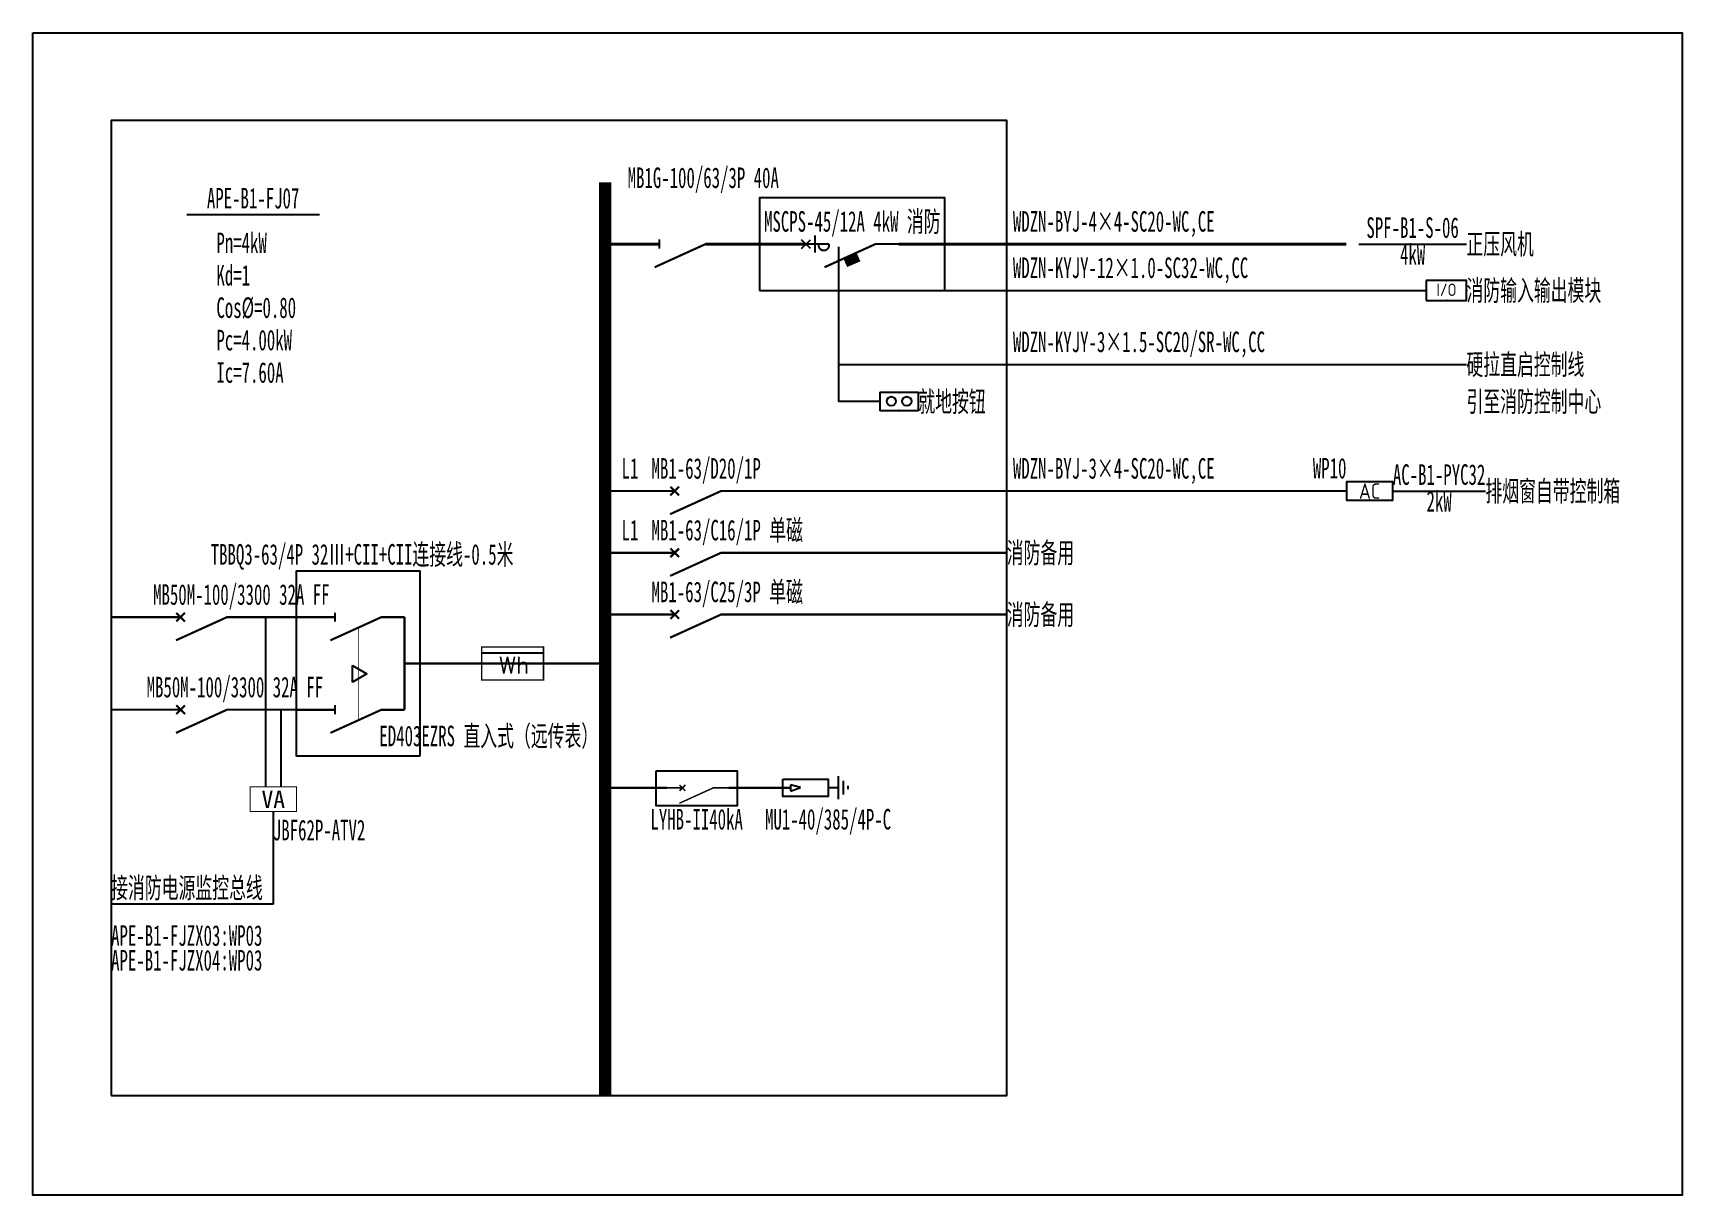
# Model space of a CAD drawing. Extents: x 1517433 to 1522238, y 404409 to 407797.
import ezdxf
from ezdxf.enums import TextEntityAlignment as Align

# ---------------------------------------------------------------- set-up
doc = ezdxf.new("R2010")
doc.units = 0
doc.header["$MEASUREMENT"] = 0
for name, color, linetype in [('ELEMENT', 3, 'Continuous'), ('WIRE-照明', 4, 'Continuous'), ('WIRE-系统', 4, 'Continuous'), ('系统图', 1, 'Continuous')]:
    doc.layers.add(name, color=color, linetype=linetype)
doc.styles.add('_SIMPLEX', font='simplex_.ttf', dxfattribs={"width": 0.6})
doc.styles.add('_TEL_ATTDEF', font='GBENOR', dxfattribs={"width": 0.8, "height": 3, "bigfont": 'GBCBIG'})
doc.styles.add('_TEL_DIM', font='', dxfattribs={"width": 0.8, "height": 3.5})
doc.styles.add('宋体', font='', dxfattribs={"width": 0.8, "height": 3.5})
doc.styles.get('_TEL_DIM').set_extended_font_data('SimSun')
doc.styles.get('宋体').set_extended_font_data('SimSun')

# ---------------------------------------------------------------- blocks, each defined once
blk = doc.blocks.new('$element$00000492')
blk.add_line((0.173, 0), (0.173, -1))
at = {"const_width": 0.0233}
blk.add_lwpolyline([(-0.267, 0), (0.267, 0), (0.267, -1), (-0.267, -1), (-0.267, 0)], dxfattribs=at)
at = {"style": '_SIMPLEX'}
blk.add_text('Wh', height=0.2667, rotation=270, dxfattribs=at).set_placement((-0.161, -0.281))
at = {"flags": 9}
blk.add_attdef('S', (0, 0), '', height=0.00000667, dxfattribs=at)
blk.add_attdef('S', (0, 0), '', height=0.00000667, dxfattribs=at)
blk.add_attdef('S', (0, 0), '', height=0.00000667, dxfattribs=at)
blk = doc.blocks.new('$equip$00002708')
for p, q in [((-0.75, 0.6), (-0.75, 0)), ((0.75, 0.6), (-0.75, 0.6)), ((0.75, 0), (0.75, 0.6)), ((-0.75, 0), (0.75, 0))]:
    blk.add_line(p, q)
at = {"const_width": 0.04}
blk.add_lwpolyline([(-0.75, 0.6), (-0.75, 0), (0.75, 0), (0.75, 0.6), (-0.75, 0.6), (-0.75, 0)], dxfattribs=at)
for p in [(0, 0.6), (-0.75, 0.3), (0, 0), (0.75, 0.3)]:
    blk.add_point(p)
at = {"color": 7}
blk.add_attdef('$TEXT$', text='', height=0.5, dxfattribs=at).set_placement((0, 0.3), align=Align.MIDDLE_CENTER)
at = {"color": 7, "style": '_TEL_DIM', "flags": 1}
for tag in ['A', 'REMARK']:
    blk.add_attdef(tag, text='', height=0.00002, dxfattribs=at).set_placement((0, 0), align=Align.MIDDLE_CENTER)
blk = doc.blocks.new('$element$00000497')
at = {"const_width": 0.0233}
for points in [[(0, 0), (0, -0.25)], [(0, -1), (0, -0.75), (-0.25, -0.2)], [(-0.047, -0.297), (0.047, -0.203)], [(-0.047, -0.203), (0.047, -0.297)]]:
    blk.add_lwpolyline(points, dxfattribs=at)
at = {"flags": 9}
blk.add_attdef('S', (0, 0), '', height=0.00000667, dxfattribs=at)
blk = doc.blocks.new('$equip_U$00000079(zhangr-4109)')
for p, q in [((0.625, 0.292), (-0.625, 0.292)), ((-0.625, 0.292), (-0.625, -0.292)), ((0.625, -0.292), (0.625, 0.292)), ((-0.625, -0.292), (0.625, -0.292))]:
    blk.add_line(p, q)
at = {"const_width": 0.04}
blk.add_lwpolyline([(-0.625, 0.292), (-0.625, -0.292), (0.625, -0.292), (0.625, 0.292), (-0.625, 0.292), (-0.625, -0.292)], dxfattribs=at)
for centre in [(-0.25, 0.008), (0.25, 0.008)]:
    blk.add_circle(centre, 0.15)
for p in [(-0.625, 0), (0, 0.292), (0.625, 0), (0, -0.292)]:
    blk.add_point(p)
at = {"color": 7, "style": '_TEL_DIM', "flags": 1}
for tag in ['A', 'REMARK']:
    blk.add_attdef(tag, text='', height=0.00002, dxfattribs=at).set_placement((0, 0), align=Align.MIDDLE_CENTER)
blk = doc.blocks.new('$equip$00002773')
for p, q in [((0.65, 0.65), (-0.65, 0.65)), ((-0.65, 0.65), (-0.65, 0)), ((0.65, 0), (0.65, 0.65)), ((-0.65, 0), (0.65, 0))]:
    blk.add_line(p, q)
at = {"const_width": 0.04}
blk.add_lwpolyline([(-0.65, 0.65), (-0.65, 0), (0.65, 0), (0.65, 0.65), (-0.65, 0.65), (-0.65, 0)], dxfattribs=at)
for p in [(0, 0.65), (-0.65, 0.325), (0, 0), (0.65, 0.325)]:
    blk.add_point(p)
at = {"color": 7}
blk.add_attdef('$TEXT$', text='', height=0.4, dxfattribs=at).set_placement((0.006, 0.343), align=Align.MIDDLE_CENTER)
at = {"color": 7, "flags": 1}
for tag, p in [('A', (0, 0)), ('B', (0.905, 0.246))]:
    blk.add_attdef(tag, text='', height=0.4, dxfattribs=at).set_placement(p, align=Align.MIDDLE_CENTER)
blk = doc.blocks.new('$element$00000578')
at = {"const_width": 0.0233}
for points in [[(0, 0), (0, -0.25)], [(0, -1), (0, -0.75), (-0.25, -0.2)], [(-0.05, -0.25), (0.05, -0.25)]]:
    blk.add_lwpolyline(points, dxfattribs=at)
at = {"flags": 9}
blk.add_attdef('S', (0, 0), '', height=0.00000667, dxfattribs=at)
blk = doc.blocks.new('$element$00000496')
at = {"const_width": 0.0233}
for points in [[(0, 0), (0, -0.25)], [(-0.25, -0.2), (0, -0.75), (0, -1)]]:
    blk.add_lwpolyline(points, dxfattribs=at)
blk.add_arc((-0.008, -0.192), 0.0589, 81.8699, 278.1301)
at = {"flags": 9}
blk.add_attdef('S', (0, 0), '', height=0.00000667, dxfattribs=at)
blk = doc.blocks.new('$equip_U$00000086(maj01888)')
at = {"color": 2, "lineweight": 25}
for p, q in [((-0.141, -0.141), (0.141, 0.141)), ((0.141, -0.141), (-0.141, 0.141)), ((0.286, 0.273), (0.286, -0.273))]:
    blk.add_line(p, q, dxfattribs=at)
at = {"color": 2}
for p, q in [((1.235, -0.473), (1.625, -0.299)), ((1.243, -0.49), (1.633, -0.317)), ((1.251, -0.508), (1.64, -0.335)), ((1.259, -0.526), (1.648, -0.353)), ((1.267, -0.544), (1.656, -0.37)), ((1.275, -0.562), (1.664, -0.388)), ((1.283, -0.579), (1.672, -0.406)), ((1.291, -0.597), (1.68, -0.424)), ((1.298, -0.615), (1.688, -0.442)), ((1.306, -0.633), (1.696, -0.459)), ((1.314, -0.651), (1.704, -0.477)), ((1.322, -0.668), (1.712, -0.495)), ((1.33, -0.686), (1.72, -0.513)), ((1.338, -0.704), (1.728, -0.531))]:
    blk.add_line(p, q, dxfattribs=at)
at = {"const_width": 0.04}
blk.add_lwpolyline([(1.23, -0.462), (1.62, -0.288), (1.732, -0.541), (1.343, -0.715)], close=True, dxfattribs=at)
at = {"xscale": 3, "yscale": 3, "zscale": 3, "rotation": 90}
blk.add_blockref('$element$00000496', (0, 0), dxfattribs=at)
at = {"color": 7, "style": '_TEL_DIM', "flags": 1}
for tag in ['A', 'REMARK']:
    blk.add_attdef(tag, text='', height=0.00002, dxfattribs=at).set_placement((0, 0), align=Align.MIDDLE_CENTER)
blk = doc.blocks.new('A$C2B062C5C')
at = {"const_width": 17.5}
blk.add_lwpolyline([(-375, 0), (-375, 400), (375, 400), (375, 0), (-375, 0)], dxfattribs=at)
at = {"style": '_TEL_DIM'}
blk.add_text('VA', height=280, rotation=0, dxfattribs=at).set_placement((0, 200), align=Align.MIDDLE_CENTER)
at = {"flags": 9}
blk.add_attdef('S', (-375, 200), '', height=0.005, rotation=90, dxfattribs=at)
blk.add_attdef('S', (-375, 200), '', height=0.005, rotation=90, dxfattribs=at)
blk.add_attdef('S', (-375, 200), '', height=0.005, rotation=90, dxfattribs=at)
blk = doc.blocks.new('$element$00000519')
at = {"const_width": 0.0233}
for points in [[(0, 0), (0, -0.25)], [(0, -1), (0, -0.75), (-0.25, -0.2)], [(-0.05, -0.25), (0.05, -0.25)]]:
    blk.add_lwpolyline(points, dxfattribs=at)
at = {"flags": 9}
blk.add_attdef('S', (0, 0), '', height=0.00000667, dxfattribs=at)
blk = doc.blocks.new('ATSE')
blk.add_lwpolyline([(-1.5, -1.167), (-1.5, 0.167), (0.5, 0.167), (0.5, -1.167)], close=True)
at = {"layer": 'WIRE-照明', "linetype": 'Continuous', "const_width": 0.0233}
for points in [[(-1, 0), (-1, 0.167)], [(0, 0), (0, 0.167)]]:
    blk.add_lwpolyline(points, dxfattribs=at)
at = {"layer": 'WIRE-系统', "color": 3, "linetype": 'Continuous'}
for p, q in [((-0.701, -0.437), (-0.523, -0.437)), ((-0.612, -0.592), (-0.701, -0.437)), ((-0.523, -0.437), (-0.612, -0.592))]:
    blk.add_line(p, q, dxfattribs=at)
at = {"layer": 'WIRE-系统', "color": 2, "linetype": 'Continuous', "const_width": 0.01}
blk.add_lwpolyline([(-1.112, -0.505), (-0.112, -0.505)], dxfattribs=at)
at = {"layer": 'WIRE-系统', "color": 3, "linetype": 'Continuous', "const_width": 0.01}
blk.add_lwpolyline([(-0.612, -0.592), (-0.523, -0.437), (-0.701, -0.437)], close=True, dxfattribs=at)
at = {"layer": 'WIRE-系统', "linetype": 'Continuous', "const_width": 0.0233}
for points in [[(-1, -1), (0, -1)], [(-0.5, -1.167), (-0.5, -1)]]:
    blk.add_lwpolyline(points, dxfattribs=at)
at = {"layer": 'ELEMENT'}
for p in [(-1, 0), (0, 0)]:
    blk.add_blockref('$element$00000519', p, dxfattribs=at)

msp = doc.modelspace()

# ---------------------------------------------------------------- linework, layer by layer
at = {"color": 0, "linetype": 'ByBlock'}
for p, q in [((1517881.1, 407267.4), (1518267.3, 407267.4)), ((1519780.1, 407173.6), (1519780.1, 406722.6)), ((1521296.3, 407181.6), (1521610, 407181.6)), ((1519780.1, 407046.6), (1521493, 407046.6)), ((1519780.1, 406830.6), (1521610, 406830.6)), ((1519900.2, 406722.6), (1519780.1, 406722.6)), ((1519669.6, 405597.5), (1519640.3, 405605.4)), ((1519640.3, 405605.4), (1519640.3, 405587.2)), ((1519640.3, 405586.7), (1519669.6, 405597.5)), ((1519750.1, 405597.3), (1519778.2, 405597.3)), ((1519779.4, 405630.5), (1519779.4, 405563.3)), ((1519793.2, 405616.5), (1519793.2, 405577.3)), ((1519806.9, 405602.1), (1519806.9, 405592.3))]:
    msp.add_line(p, q, dxfattribs=at)
for points in [[(1517660.4, 404699.7), (1520270.3, 404699.7), (1520270.3, 407541.6), (1517660.4, 407541.6)], [(1519550.3, 407046.6), (1520090.3, 407046.6), (1520090.3, 407316.6), (1519550.3, 407316.6)], [(1519248.4, 405645.8), (1519485, 405645.8), (1519485, 405543.8), (1519248.4, 405543.8)], [(1519617.6, 405621.5), (1519750.4, 405621.5), (1519750.4, 405571.5), (1519617.6, 405571.5)]]:
    msp.add_lwpolyline(points, close=True, dxfattribs=at)
for points, const_width in [([(1519100.3, 407361.6), (1519100.3, 404699.7)], 36), ([(1519100.3, 407181.6), (1519257.8, 407181.6)], 9), ([(1519392.8, 407181.6), (1519685.3, 407181.6)], 9), ([(1519955.3, 407181.6), (1521260.3, 407181.6)], 9), ([(1519100.3, 406461.6), (1519235.3, 406461.6)], 6.3), ([(1519505.3, 406461.6), (1521260.3, 406461.6)], 6.3), ([(1519100.3, 406281.6), (1519235.3, 406281.6)], 6.3), ([(1519505.3, 406281.6), (1520270.3, 406281.6)], 6.3), ([(1517795.4, 406093.9), (1517660.4, 406093.9)], 6.3), ([(1518065.4, 406093.9), (1518200.4, 406093.9)], 6.3), ([(1519100.3, 406101.6), (1519235.3, 406101.6)], 6.3), ([(1519505.3, 406101.6), (1520270.3, 406101.6)], 6.3), ([(1518560.4, 405959), (1519100.3, 405959)], 6.3), ([(1517795.4, 405824), (1517660.4, 405824)], 6.3), ([(1518065.4, 405824), (1518200.4, 405824)], 6.3), ([(1519100.3, 405596.3), (1519280.4, 405596.3)], 6.3), ([(1519460.4, 405596.3), (1519640.3, 405596.3)], 6.3)]:
    msp.add_lwpolyline(points, dxfattribs=dict(at, const_width=const_width))
for points in [[(1521395.3, 406461.6), (1521665.3, 406461.6)], [(1518110.4, 406093.9), (1518110.4, 405599.3)], [(1518155.4, 405824), (1518155.4, 405599.3)], [(1518132.9, 405527), (1518132.9, 405257)], [(1518132.9, 405257), (1517660.4, 405257)]]:
    msp.add_lwpolyline(points, dxfattribs=at)
at = {"layer": '系统图'}
msp.add_lwpolyline([(1517432.7, 407797.1), (1522238.2, 407797.1), (1522238.2, 404409.1), (1517432.7, 404409.1)], close=True, dxfattribs=at)

# ---------------------------------------------------------------- block references
at = {"color": 0, "linetype": 'ByBlock', "rotation": 90}
for name, p, xscale, yscale, zscale in [('$element$00000578', (1519190.3, 407181.6), 270, 270, 270), ('$element$00000497', (1519235.3, 406461.6), 270, 270, 270), ('$element$00000497', (1519235.3, 406281.6), 270, 270, 270), ('ATSE', (1518245.4, 406093.9), 270, 270, 270), ('$element$00000497', (1519235.3, 406101.6), 270, 270, 270), ('$element$00000497', (1517795.4, 406093.9), 270, 270, 270), ('$element$00000497', (1517795.4, 406093.9), 270, 270, 270), ('$element$00000492', (1518740.3, 405959), 180, 180, 180), ('$element$00000497', (1517795.4, 405824), 270, 270, 270), ('$element$00000497', (1517795.4, 405824), 270, 270, 270), ('$element$00000497', (1519280.4, 405596.3), 180, 180, 180)]:
    msp.add_blockref(name, p, dxfattribs=dict(at, xscale=xscale, yscale=yscale, zscale=zscale))
at = {"color": 0, "linetype": 'ByBlock'}
for name, p, xscale, yscale, zscale in [('$equip_U$00000086(maj01888)', (1519685.3, 407181.6), 90, 90, 90), ('$equip_U$00000079(zhangr-4109)', (1519956.5, 406722.6), 89.99999999999997, 89.99999999999997, 89.99999999999997), ('A$C2B062C5C', (1518132.9, 405527), 0.18, 0.18, 0.18)]:
    msp.add_blockref(name, p, dxfattribs=dict(at, xscale=xscale, yscale=yscale, zscale=zscale))
ref = msp.add_blockref('$equip$00002773', (1521551.5, 407017.4), dxfattribs=dict(at, xscale=90, yscale=90, zscale=90))
ref.add_attrib('$TEXT$', 'I/O', dxfattribs={"color": 7, "height": 36, "style": '_TEL_ATTDEF'}).set_placement((1521552, 407048.3), align=Align.MIDDLE_CENTER)
ref = msp.add_blockref('$equip$00002708', (1521327.8, 406434.6), dxfattribs=dict(at, xscale=90, yscale=90, zscale=90))
ref.add_attrib('$TEXT$', 'AC', dxfattribs={"color": 7, "height": 45, "style": '_TEL_ATTDEF'}).set_placement((1521327.8, 406461.6), align=Align.MIDDLE_CENTER)

# ---------------------------------------------------------------- texts
at = {"color": 31, "linetype": 'ByBlock', "style": '宋体', "width": 0.6}
msp.add_text('MB1G-100/63/3P 40A', height=60, dxfattribs=at).set_placement((1519386, 407327), align=Align.BOTTOM_CENTER)
at = {"color": 0, "linetype": 'ByBlock', "style": '宋体', "width": 0.6}
for s, p in [('APE-B1-FJ07', (1518074.2, 407267.4)), ('SPF-B1-S-06', (1521453.1, 407181.6)), ('L1', (1519172.3, 406479.6)), ('AC-B1-PYC32', (1521530.3, 406461.6)), ('L1', (1519172.3, 406299.6))]:
    msp.add_text(s, height=60, dxfattribs=at).set_placement(p, align=Align.BOTTOM_CENTER)
at = {"color": 4, "linetype": 'ByBlock', "style": '宋体', "width": 0.6}
msp.add_text('MSCPS-45/12A 4kW 消防', height=60, dxfattribs=at).set_placement((1519820.3, 407199.6), align=Align.BOTTOM_CENTER)
at = {"color": 0, "linetype": 'ByBlock', "style": '宋体', "width": 0.6}
for s, p in [('WDZN-BYJ-4×4-SC20-WC,CE', (1520288.3, 407199.6)), ('WDZN-KYJY-12×1.0-SC32-WC,CC', (1520288.3, 407064.6)), ('WDZN-KYJY-3×1.5-SC20/SR-WC,CC', (1520288.3, 406848.6)), ('WDZN-BYJ-3×4-SC20-WC,CE', (1520288.3, 406479.6)), ('接消防电源监控总线 ', (1517660.4, 405257)), ('APE-B1-FJZX03:WP03', (1517660.4, 405117.7)), ('APE-B1-FJZX04:WP03', (1517660.4, 405045.7))]:
    msp.add_text(s, height=60, dxfattribs=at).set_placement(p, align=Align.BOTTOM_LEFT)
for s, p in [('正压风机', (1521610, 407181.6)), ('消防输入输出模块', (1521610, 407046.6)), ('硬拉直启控制线', (1521610, 406830.6)), ('就地按钮', (1520012.7, 406722.6)), ('引至消防控制中心', (1521610, 406722.6)), ('排烟窗自带控制箱', (1521665.3, 406461.6)), ('消防备用', (1520270.3, 406281.6)), ('消防备用', (1520270.3, 406101.6))]:
    msp.add_text(s, height=60, dxfattribs=at).set_placement(p, align=Align.MIDDLE_LEFT)
for s, p in [('Pn=4kW', (1517967.2, 407155.2)), ('Kd=1', (1517967.2, 407060.7)), ('Cos%%C=0.80', (1517967.2, 406966.2)), ('Pc=4.00kW', (1517967.2, 406871.7)), ('Ic=7.60A', (1517967.2, 406777.2))]:
    msp.add_text(s, height=60, dxfattribs=at).set_placement(p)
for s, p in [('4kW', (1521453.1, 407181.6)), ('2kW', (1521530.3, 406461.6))]:
    msp.add_text(s, height=60, dxfattribs=at).set_placement(p, align=Align.TOP_CENTER)
at = {"color": 3, "linetype": 'ByBlock', "style": '宋体', "width": 0.6}
msp.add_text('MB1-63/D20/1P', height=60, dxfattribs=at).set_placement((1519235.3, 406479.6), align=Align.BOTTOM_LEFT)
at = {"color": 0, "linetype": 'ByBlock', "style": '宋体', "width": 0.6}
msp.add_text('WP10', height=60, dxfattribs=at).set_placement((1521260.3, 406480.2), align=Align.BOTTOM_RIGHT)
at = {"color": 2, "linetype": 'ByBlock', "style": '宋体', "width": 0.6}
msp.add_text('MB1-63/C16/1P 单磁', height=60, dxfattribs=at).set_placement((1519235.3, 406299.6), align=Align.BOTTOM_LEFT)
at = {"color": 30, "linetype": 'ByBlock', "style": '宋体', "width": 0.6}
msp.add_text('TBBQ3-63/4P 32Ⅲ+CII+CII连接线-0.5米', height=60, dxfattribs=at).set_placement((1518391.7, 406229), align=Align.BOTTOM_CENTER)
at = {"color": 40, "linetype": 'ByBlock', "style": '宋体', "width": 0.6}
msp.add_text('MB50M-100/3300 32A FF', height=60, dxfattribs=at).set_placement((1518039.9, 406111.9), align=Align.BOTTOM_CENTER)
at = {"color": 30, "linetype": 'ByBlock', "style": '宋体', "width": 0.6}
msp.add_text('MB1-63/C25/3P 单磁', height=60, dxfattribs=at).set_placement((1519235.3, 406119.6), align=Align.BOTTOM_LEFT)
at = {"color": 40, "linetype": 'ByBlock', "style": '宋体', "width": 0.6}
msp.add_text('MB50M-100/3300 32A FF', height=60, dxfattribs=at).set_placement((1517763.9, 405842), align=Align.BOTTOM_LEFT)
at = {"color": 2, "linetype": 'ByBlock', "style": '宋体', "width": 0.6}
msp.add_text('ED403EZRS 直入式（远传表）', height=60, dxfattribs=at).set_placement((1518761, 405777.6), align=Align.TOP_CENTER)
at = {"color": 40, "linetype": 'ByBlock', "style": '宋体', "width": 0.6}
msp.add_text('LYHB-II40kA', height=60, dxfattribs=at).set_placement((1519366.7, 405534.8), align=Align.TOP_CENTER)
at = {"color": 30, "linetype": 'ByBlock', "style": '宋体', "width": 0.6}
msp.add_text('MU1-40/385/4P-C', height=60, dxfattribs=at).set_placement((1519749.6, 405534.8), align=Align.TOP_CENTER)
at = {"color": 1, "linetype": 'ByBlock', "style": '宋体', "width": 0.6}
msp.add_text('JBF62P-ATV2', height=60, dxfattribs=at).set_placement((1518131.8, 405425.2), align=Align.BOTTOM_LEFT)

doc.saveas('drawing.dxf')
